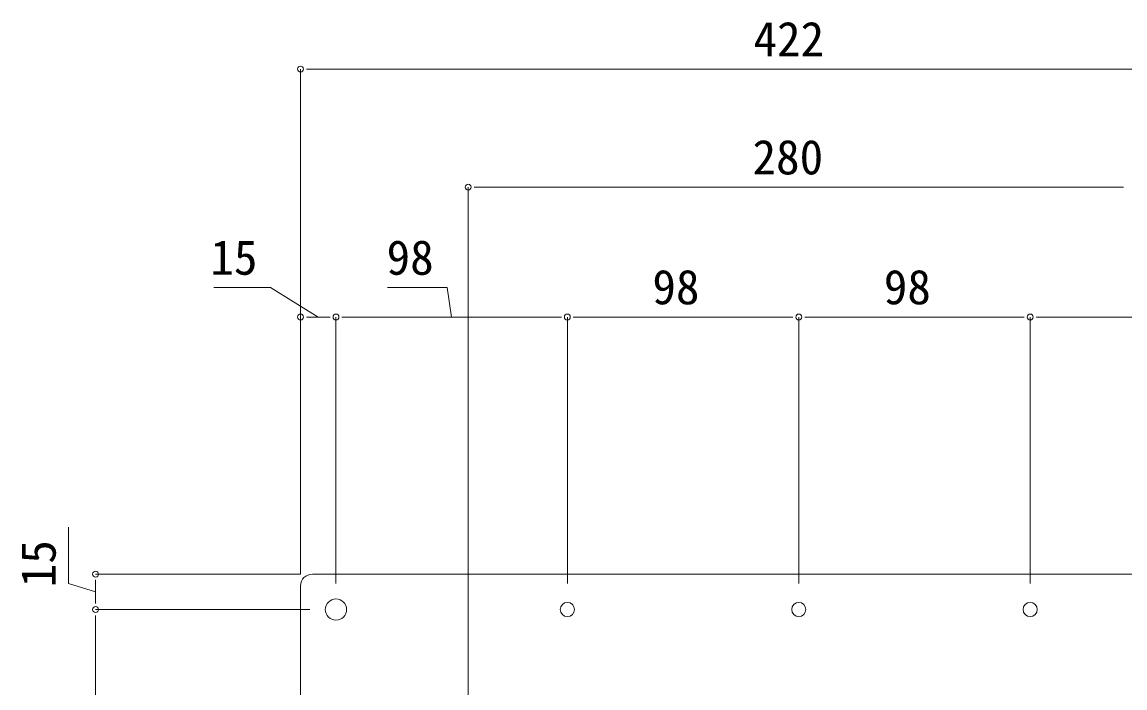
# Model space of a CAD drawing. Units: millimetres, scale not verified. Extents: x -1380 to 1380, y -955 to 955.
# Drawn here: x -5.1 to 462, y -308.6 to -26.7 of the extents above; entities that cross this region are included whole.
import ezdxf
from ezdxf.enums import TextEntityAlignment as Align

# ---------------------------------------------------------------- set-up
doc = ezdxf.new("R2010")
doc.units = ezdxf.units.MM
doc.header["$LTSCALE"] = 3
for name, color, linetype, lineweight in [('0-0_0', 7, 'Continuous', 15), ('0-3_L-1', 7, 'Continuous', 18), ('0-9_SUNPO', 7, 'Continuous', 18)]:
    doc.layers.add(name, color=color, linetype=linetype, lineweight=lineweight)
doc.styles.add('ＭＳ ゴシック', font='')
doc.styles.get('ＭＳ ゴシック').set_extended_font_data('MS Gothic')

msp = doc.modelspace()

# ---------------------------------------------------------------- linework, layer by layer
at = {"layer": '0-0_0'}
for p, q in [((115.339, -46.56), (117.839, -46.56)), ((186.339, -96.56), (188.839, -96.56)), ((461.339, -96.56), (458.839, -96.56)), ((115.339, -151.56), (117.839, -151.56)), ((125.339, -151.56), (122.839, -151.56)), ((130.339, -151.56), (132.839, -151.56)), ((223.339, -151.56), (220.839, -151.56)), ((228.339, -151.56), (230.839, -151.56)), ((321.339, -151.56), (318.839, -151.56)), ((326.339, -151.56), (328.839, -151.56)), ((419.339, -151.56), (416.839, -151.56)), ((424.339, -151.56), (426.839, -151.56)), ((26.049, -262.903), (26.049, -265.403)), ((26.049, -272.903), (26.049, -270.403)), ((26.049, -277.903), (26.049, -280.403))]:
    msp.add_line(p, q, dxfattribs=at)
for centre, start, end in [((112.839, -46.56), 0, 180), ((112.839, -46.56), 180, 0), ((183.839, -96.56), 0, 180), ((183.839, -96.56), 180, 0), ((112.839, -151.56), 0, 180), ((112.839, -151.56), 180, 0), ((127.839, -151.56), 0, 180), ((127.839, -151.56), 0, 180), ((127.839, -151.56), 180, 0), ((127.839, -151.56), 180, 0), ((225.839, -151.56), 0, 180), ((225.839, -151.56), 0, 180), ((225.839, -151.56), 180, 0), ((225.839, -151.56), 180, 0), ((323.839, -151.56), 0, 180), ((323.839, -151.56), 0, 180), ((323.839, -151.56), 180, 0), ((323.839, -151.56), 180, 0), ((421.839, -151.56), 0, 180), ((421.839, -151.56), 0, 180), ((421.839, -151.56), 180, 0), ((421.839, -151.56), 180, 0), ((26.049, -260.403), 90, 270), ((26.049, -260.403), 270, 90), ((26.049, -275.403), 90, 270), ((26.049, -275.403), 90, 270), ((26.049, -275.403), 270, 90), ((26.049, -275.403), 270, 90)]:
    msp.add_arc(centre, 1.25, start, end, dxfattribs=at)
at = {"layer": '0-3_L-1'}
for p, q in [((529.839, -260.403), (117.839, -260.403)), ((112.839, -265.403), (112.839, -501.403))]:
    msp.add_line(p, q, dxfattribs=at)
for centre, radius in [((127.839, -275.403), 4.5), ((225.839, -275.403), 3), ((323.839, -275.403), 3), ((421.839, -275.403), 3)]:
    msp.add_circle(centre, radius, dxfattribs=at)
msp.add_arc((117.839, -265.403), 5, 90, 180, dxfattribs=at)
at = {"layer": '0-9_SUNPO'}
for p, q in [((112.839, -260.403), (112.839, -46.56)), ((117.839, -46.56), (529.839, -46.56)), ((183.839, -339.403), (183.839, -96.56)), ((188.839, -96.56), (458.839, -96.56)), ((112.839, -260.403), (112.839, -151.56)), ((117.839, -151.56), (122.839, -151.56)), ((127.839, -264.403), (127.839, -151.56)), ((127.839, -264.403), (127.839, -151.56)), ((132.839, -151.56), (220.839, -151.56)), ((225.839, -264.403), (225.839, -151.56)), ((225.839, -264.403), (225.839, -151.56)), ((230.839, -151.56), (318.839, -151.56)), ((323.839, -264.403), (323.839, -151.56)), ((323.839, -264.403), (323.839, -151.56)), ((328.839, -151.56), (416.839, -151.56)), ((421.839, -264.403), (421.839, -151.56)), ((421.839, -264.403), (421.839, -151.56)), ((426.839, -151.56), (514.839, -151.56)), ((112.839, -260.403), (26.049, -260.403)), ((26.049, -270.403), (26.049, -265.403)), ((116.839, -275.403), (26.049, -275.403)), ((116.839, -275.403), (26.049, -275.403)), ((26.049, -360.403), (26.049, -280.403))]:
    msp.add_line(p, q, dxfattribs=at)
for points in [[(120.339, -151.56), (100.118, -139.06), (76.189, -139.06)], [(176.839, -151.56), (174.956, -139.06), (149.606, -139.06)], [(26.049, -267.903), (14.549, -264.453), (14.549, -240.524)]]:
    msp.add_lwpolyline(points, dxfattribs=at)

# ---------------------------------------------------------------- texts
at = {"layer": '0-9_SUNPO', "style": 'ＭＳ ゴシック'}
for s, p in [('422', (304.651, -45.56)), ('280', (304.245, -95.56)), ('15', (74.651, -138.06)), ('98', (149.286, -138.06)), ('98', (261.844, -150.56)), ('98', (359.844, -150.56))]:
    msp.add_text(s, height=14.66, dxfattribs=at).set_placement(p, align=Align.BOTTOM_LEFT)
msp.add_text('15', height=14.66, rotation=90, dxfattribs=at).set_placement((13.549, -265.991), align=Align.BOTTOM_LEFT)

doc.saveas('drawing.dxf')
